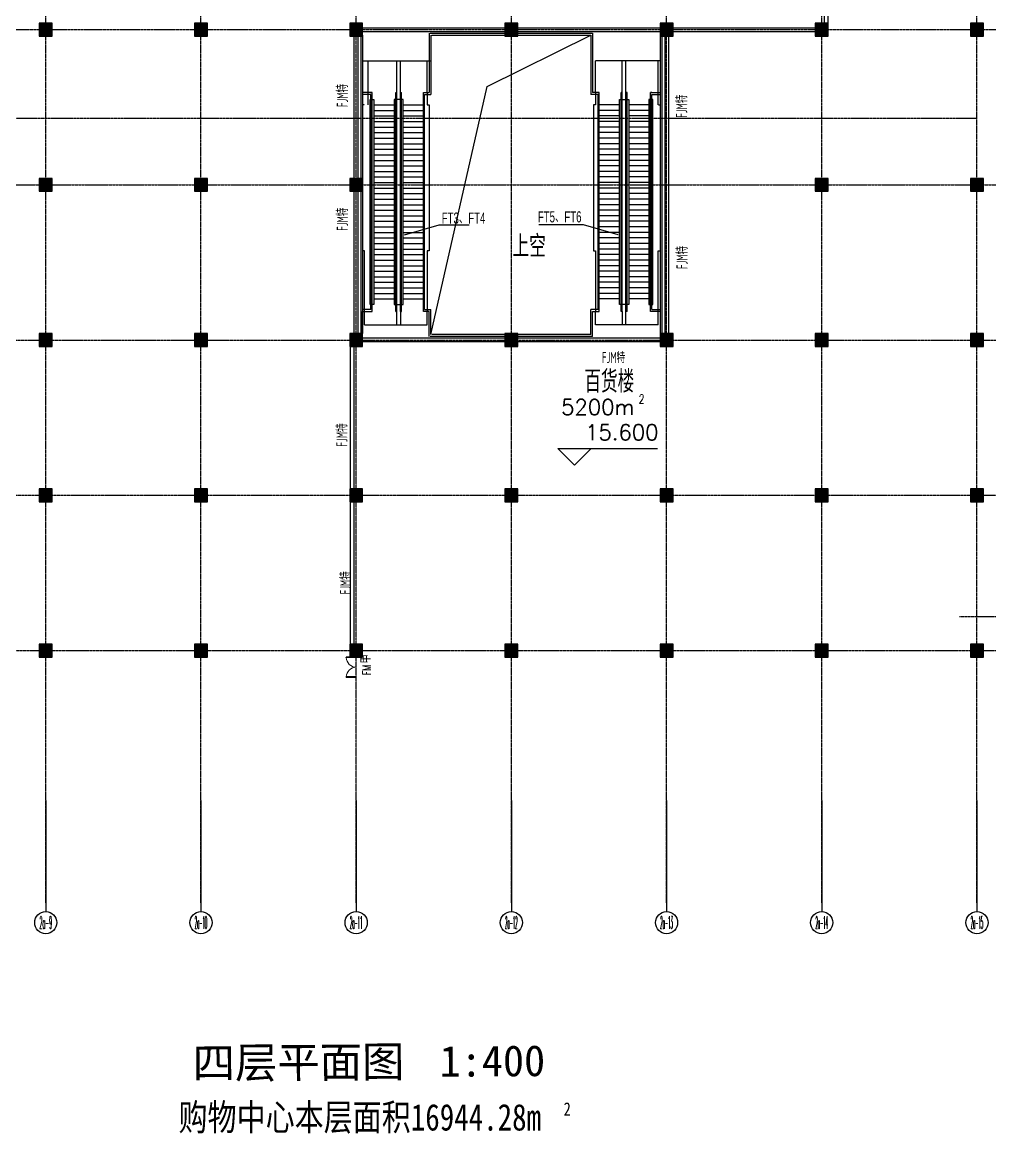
# Model space of a CAD drawing. Header units: metres. Extents: x -728143 to -282297, y 300383 to 505760.
# Drawn here: x -491884 to -439514, y 300383 to 360524 of the extents above; entities that cross this region are included whole.
import ezdxf
from ezdxf.enums import TextEntityAlignment as Align

# ---------------------------------------------------------------- set-up
doc = ezdxf.new("R2010")
doc.units = ezdxf.units.M
doc.linetypes.add('CENTER2', pattern=[2.541, 1.587, -0.318, 0.318, -0.318])
doc.linetypes.add('DASH', pattern=[0.35, 0.25, -0.1])
for name, color, linetype in [('0-图框', 7, 'Continuous'), ('AXIS', 3, 'Continuous'), ('AXIS_TEXT', 7, 'Continuous'), ('COLUMN', 2, 'Continuous'), ('DOTE', 251, 'CENTER2'), ('j-FT', 132, 'Continuous'), ('J-STAIR', 163, 'Continuous'), ('J-TEXT', 7, 'Continuous'), ('j-WINDOW_TEXT', 7, 'Continuous'), ('j-防火卷帘', 66, 'Continuous'), ('PUB_HATCH', 8, 'Continuous'), ('PUB_TEXT', 7, 'Continuous'), ('STAIR', 3, 'Continuous'), ('WINDOW', 4, 'Continuous'), ('WINDOW_TEXT', 7, 'Continuous'), ('栏杆', 6, 'Continuous')]:
    doc.layers.add(name, color=color, linetype=linetype)
doc.styles.add('_TCH_AXIS', font='COMPLEX', dxfattribs={"bigfont": 'GBCBIG'})
doc.styles.add('_TCH_DIM', font='simplex_.ttf', dxfattribs={"bigfont": 'GBCBIG'})
doc.styles.add('_TCH_WINDOW', font='SIMPLEX.shx', dxfattribs={"height": 3.5, "bigfont": 'GBCBIG.shx'})
doc.styles.add('COMPLEX', font='COMPLEX')
doc.styles.add('HZ', font='rs', dxfattribs={"width": 0.8, "bigfont": 'hztxt'})
doc.styles.add('mobin', font='ros.shx', dxfattribs={"width": 0.55, "bigfont": 'hzdf2.shx'})
doc.styles.add('宋体', font='SIMHEI.TTF')
doc.styles.add('探索者', font='tssdeng.shx', dxfattribs={"width": 0.65, "bigfont": 'tssdchn.shx'})
doc.styles.add('黑体', font='SIMHEI.TTF')

# ---------------------------------------------------------------- blocks, each defined once
blk = doc.blocks.new('_AXISO')
blk.add_circle((0, 0), 0.5)
at = {"layer": 'AXIS_TEXT', "style": 'COMPLEX', "width": 1.041667}
blk.add_attdef('A', text='', height=0.56, dxfattribs=at).set_placement((-0.25, -0.28), (0.25, -0.28), align=Align.FIT)
blk = doc.blocks.new('$DorLib2D$00000002')
at = {"color": 0}
for p, q in [((-0.5, 0), (-0.5, 0.4875)), ((-0.475, 0.4875), (-0.5, 0.4875)), ((-0.5, 0), (-0.475, 0)), ((-0.475, 0), (-0.475, 0.4875)), ((0.475, 0), (0.475, 0.4875)), ((0.475, 0.4875), (0.5, 0.4875)), ((0.5, 0), (0.475, 0)), ((0.5, 0), (0.5, 0.4875))]:
    blk.add_line(p, q, dxfattribs=at)
at = {"color": 0, "lineweight": 13}
for centre, start, end in [((-0.4875, 0), 0, 88.53072), ((0.4875, 0), 91.46928, 180)]:
    blk.add_arc(centre, 0.4875, start, end, dxfattribs=at)
blk = doc.blocks.new('_FZH')
blk.add_lwpolyline([(-0.5, -0.5), (0.5, -0.5), (0.5, 0.5), (-0.5, 0.5)], close=True)
at = {"layer": 'PUB_HATCH'}
blk.add_solid([(-0.5, -0.5), (0.5, -0.5), (-0.5, 0.5), (0.5, 0.5)], dxfattribs=at)

msp = doc.modelspace()

# ---------------------------------------------------------------- linework, layer by layer
at = {"ltscale": 4, "extrusion": (-1.1827e-23, -1.32164e-09, 1), "elevation": 0}
msp.add_lwpolyline([(-469759, 343627), (-466718, 357044), (-461109, 359827)], dxfattribs=at)
at = {"layer": 'AXIS', "extrusion": (-1.1827e-23, -1.32164e-09, 1)}
for p, q in [((-490609, 318410, 0), (-490609, 312410, 0)), ((-482209, 318410, 0), (-482209, 312410, 0)), ((-473809, 318410, 0), (-473809, 312410, 0)), ((-465409, 318410, 0), (-465409, 312410, 0)), ((-457009, 318410, 0), (-457009, 312410, 0)), ((-448609, 318410, 0), (-448609, 312410, 0)), ((-440209, 318410, 0), (-440209, 312410, 0))]:
    msp.add_line(p, q, dxfattribs=at)
at = {"layer": 'DOTE', "extrusion": (-1.1827e-23, -1.32164e-09, 1)}
for p, q in [((-473809, 312844, 0), (-473809, 385327, 0)), ((-465409, 312844, 0), (-465409, 385327, 0)), ((-457009, 312844, 0), (-457009, 385327, 0)), ((-448609, 312844, 0), (-448609, 385327, 0)), ((-440209, 312844, 0), (-440209, 385327, 0)), ((-482209, 312844, 0), (-482209, 376927, 0)), ((-490609, 312844, 0), (-490609, 368527, 0)), ((-527301, 360127, 0), (-321459, 360127, 0)), ((-532609, 355327, 0), (-440209, 355327, 0)), ((-540030, 351727, 0), (-321459, 351727, 0)), ((-541009, 343327, 0), (-321459, 343327, 0)), ((-554126, 334927, 0), (-339409, 334927, 0)), ((-441152, 328377, 0), (-319037, 328377, 0)), ((-515809, 326527, 0), (-347809, 326527, 0))]:
    msp.add_line(p, q, dxfattribs=at)
at = {"layer": 'j-FT', "linetype": 'DASH', "extrusion": (-1.1827e-23, -1.32164e-09, 1)}
for p, q in [((-473459, 358437, 0), (-469759, 358437, 0)), ((-473159, 356052, 0), (-473159, 358437, 0)), ((-471609, 356722, 0), (-471609, 358437, 0)), ((-471409, 356722, 0), (-471409, 358437, 0)), ((-469959, 356722, 0), (-469959, 358437, 0)), ((-457359, 358437, 0), (-460859, 358437, 0)), ((-460859, 356722, 0), (-460859, 358437, 0)), ((-459409, 356722, 0), (-459409, 358437, 0)), ((-459209, 356722, 0), (-459209, 358437, 0)), ((-457459, 356052, 0), (-457459, 358437, 0)), ((-473359, 356052, 0), (-473459, 356052, 0)), ((-457459, 356052, 0), (-457359, 356052, 0)), ((-471609, 344147, 0), (-471609, 344882, 0)), ((-471409, 344882, 0), (-471409, 344147, 0)), ((-459409, 344882, 0), (-459409, 344147, 0)), ((-459209, 344147, 0), (-459209, 344882, 0))]:
    msp.add_line(p, q, dxfattribs=at)
at = {"layer": 'j-FT', "linetype": 'DASH', "extrusion": (-1.1827e-23, -1.32164e-09, 1), "elevation": 0}
for points in [[(-473359, 344147), (-473359, 344147), (-473359, 344147), (-469959, 344147), (-469959, 344882)], [(-457459, 344147), (-457459, 344147), (-457459, 344147), (-460859, 344147), (-460859, 344882)]]:
    msp.add_lwpolyline(points, dxfattribs=at)
at = {"layer": 'J-STAIR', "extrusion": (-1.1827e-23, -1.32164e-09, 1), "elevation": 0}
for points in [[(-471196, 349027), (-469323, 349571), (-467699, 349571)], [(-459623, 349027), (-461496, 349571), (-463915, 349571)]]:
    msp.add_lwpolyline(points, dxfattribs=at)
at = {"layer": 'j-防火卷帘', "linetype": 'DASH', "extrusion": (-1.1827e-23, -1.32164e-09, 1)}
for p, q in [((-448459, 360427, 0), (-448459, 376927, 0)), ((-448259, 360427, 0), (-448259, 376927, 0)), ((-473909, 343677, 0), (-473909, 359777, 0)), ((-473709, 343677, 0), (-473709, 359777, 0)), ((-457109, 359777, 0), (-457109, 343677, 0)), ((-456909, 359777, 0), (-456909, 343677, 0)), ((-457359, 343427, 0), (-473459, 343427, 0)), ((-474109, 326827, 0), (-474109, 343027, 0)), ((-473909, 326827, 0), (-473909, 343027, 0)), ((-457359, 343227, 0), (-473459, 343227, 0))]:
    msp.add_line(p, q, dxfattribs=at)
at = {"layer": 'j-防火卷帘', "linetype": 'DASH', "extrusion": (-1.1827e-23, -1.32164e-09, 1), "elevation": 0}
for points in [[(-473459, 360227), (-448959, 360227)], [(-473459, 360027), (-448959, 360027)]]:
    msp.add_lwpolyline(points, dxfattribs=at)
at = {"layer": 'PUB_TEXT', "extrusion": (-1.1827e-23, -1.32164e-09, 1)}
for p, q in [((-461995, 336566, 0), (-462895, 337466, 0)), ((-462895, 337466, 0), (-457495, 337466, 0)), ((-461995, 336566, 0), (-461095, 337466, 0))]:
    msp.add_line(p, q, dxfattribs=at)
at = {"layer": 'STAIR', "extrusion": (-1.1827e-23, -1.32164e-09, 1)}
for p, q in [((-473009, 356722, 0), (-472949, 356722, 0)), ((-472949, 344882, 0), (-472949, 356722, 0)), ((-471669, 344882, 0), (-471669, 356722, 0)), ((-471669, 356722, 0), (-471609, 356722, 0)), ((-471609, 344882, 0), (-471609, 356722, 0)), ((-471409, 344882, 0), (-471409, 356722, 0)), ((-471409, 356722, 0), (-471349, 356722, 0)), ((-471349, 344882, 0), (-471349, 356722, 0)), ((-470169, 344882, 0), (-470169, 356722, 0)), ((-460649, 344882, 0), (-460649, 356722, 0)), ((-459469, 344882, 0), (-459469, 356722, 0)), ((-459409, 356722, 0), (-459469, 356722, 0)), ((-459409, 344882, 0), (-459409, 356722, 0)), ((-459209, 344882, 0), (-459209, 356722, 0)), ((-459149, 356722, 0), (-459209, 356722, 0)), ((-459149, 344882, 0), (-459149, 356722, 0)), ((-457869, 344882, 0), (-457869, 356722, 0)), ((-457809, 356722, 0), (-457869, 356722, 0)), ((-473009, 344982, 0), (-473009, 356622, 0)), ((-472859, 356052, 0), (-471759, 356052, 0)), ((-471259, 356052, 0), (-470169, 356052, 0)), ((-470109, 344982, 0), (-470109, 356622, 0)), ((-460709, 344982, 0), (-460709, 356622, 0)), ((-459559, 356052, 0), (-460649, 356052, 0)), ((-457959, 356052, 0), (-459059, 356052, 0)), ((-457809, 344982, 0), (-457809, 356622, 0)), ((-472859, 355752, 0), (-471759, 355752, 0)), ((-472859, 355452, 0), (-471759, 355452, 0)), ((-471259, 355752, 0), (-470169, 355752, 0)), ((-471259, 355452, 0), (-470169, 355452, 0)), ((-459559, 355752, 0), (-460649, 355752, 0)), ((-459559, 355452, 0), (-460649, 355452, 0)), ((-457959, 355752, 0), (-459059, 355752, 0)), ((-457959, 355452, 0), (-459059, 355452, 0)), ((-472859, 355152, 0), (-471759, 355152, 0)), ((-472859, 354852, 0), (-471759, 354852, 0)), ((-471259, 355152, 0), (-470169, 355152, 0)), ((-471259, 354852, 0), (-470169, 354852, 0)), ((-459559, 355152, 0), (-460649, 355152, 0)), ((-459559, 354852, 0), (-460649, 354852, 0)), ((-457959, 355152, 0), (-459059, 355152, 0)), ((-457959, 354852, 0), (-459059, 354852, 0)), ((-472859, 354552, 0), (-471759, 354552, 0)), ((-472859, 354252, 0), (-471759, 354252, 0)), ((-471259, 354552, 0), (-470169, 354552, 0)), ((-471259, 354252, 0), (-470169, 354252, 0)), ((-459559, 354552, 0), (-460649, 354552, 0)), ((-459559, 354252, 0), (-460649, 354252, 0)), ((-457959, 354552, 0), (-459059, 354552, 0)), ((-457959, 354252, 0), (-459059, 354252, 0)), ((-472859, 353952, 0), (-471759, 353952, 0)), ((-472859, 353652, 0), (-471759, 353652, 0)), ((-471259, 353952, 0), (-470169, 353952, 0)), ((-471259, 353652, 0), (-470169, 353652, 0)), ((-459559, 353952, 0), (-460649, 353952, 0)), ((-459559, 353652, 0), (-460649, 353652, 0)), ((-457959, 353952, 0), (-459059, 353952, 0)), ((-457959, 353652, 0), (-459059, 353652, 0)), ((-472859, 353352, 0), (-471759, 353352, 0)), ((-472859, 353052, 0), (-471759, 353052, 0)), ((-471259, 353352, 0), (-470169, 353352, 0)), ((-471259, 353052, 0), (-470169, 353052, 0)), ((-459559, 353352, 0), (-460649, 353352, 0)), ((-459559, 353052, 0), (-460649, 353052, 0)), ((-457959, 353352, 0), (-459059, 353352, 0)), ((-457959, 353052, 0), (-459059, 353052, 0)), ((-472859, 352752, 0), (-471759, 352752, 0)), ((-472859, 352452, 0), (-471759, 352452, 0)), ((-471259, 352752, 0), (-470169, 352752, 0)), ((-471259, 352452, 0), (-470169, 352452, 0)), ((-459559, 352752, 0), (-460649, 352752, 0)), ((-459559, 352452, 0), (-460649, 352452, 0)), ((-457959, 352752, 0), (-459059, 352752, 0)), ((-457959, 352452, 0), (-459059, 352452, 0)), ((-472859, 352152, 0), (-471759, 352152, 0)), ((-472859, 351852, 0), (-471759, 351852, 0)), ((-471259, 352152, 0), (-470169, 352152, 0)), ((-471259, 351852, 0), (-470169, 351852, 0)), ((-459559, 352152, 0), (-460649, 352152, 0)), ((-459559, 351852, 0), (-460649, 351852, 0)), ((-457959, 352152, 0), (-459059, 352152, 0)), ((-457959, 351852, 0), (-459059, 351852, 0)), ((-472859, 351552, 0), (-471759, 351552, 0)), ((-472859, 351252, 0), (-471759, 351252, 0)), ((-471259, 351552, 0), (-470169, 351552, 0)), ((-471259, 351252, 0), (-470169, 351252, 0)), ((-459559, 351552, 0), (-460649, 351552, 0)), ((-459559, 351252, 0), (-460649, 351252, 0)), ((-457959, 351552, 0), (-459059, 351552, 0)), ((-457959, 351252, 0), (-459059, 351252, 0)), ((-472859, 350952, 0), (-471759, 350952, 0)), ((-472859, 350652, 0), (-471759, 350652, 0)), ((-471259, 350952, 0), (-470169, 350952, 0)), ((-471259, 350652, 0), (-470169, 350652, 0)), ((-459559, 350952, 0), (-460649, 350952, 0)), ((-459559, 350652, 0), (-460649, 350652, 0)), ((-457959, 350952, 0), (-459059, 350952, 0)), ((-457959, 350652, 0), (-459059, 350652, 0)), ((-472859, 350352, 0), (-471759, 350352, 0)), ((-472859, 350052, 0), (-471759, 350052, 0)), ((-471259, 350352, 0), (-470169, 350352, 0)), ((-471259, 350052, 0), (-470169, 350052, 0)), ((-459559, 350352, 0), (-460649, 350352, 0)), ((-459559, 350052, 0), (-460649, 350052, 0)), ((-457959, 350352, 0), (-459059, 350352, 0)), ((-457959, 350052, 0), (-459059, 350052, 0)), ((-472859, 349752, 0), (-471759, 349752, 0)), ((-472859, 349452, 0), (-471759, 349452, 0)), ((-471259, 349752, 0), (-470169, 349752, 0)), ((-471259, 349452, 0), (-470169, 349452, 0)), ((-459559, 349752, 0), (-460649, 349752, 0)), ((-459559, 349452, 0), (-460649, 349452, 0)), ((-457959, 349752, 0), (-459059, 349752, 0)), ((-457959, 349452, 0), (-459059, 349452, 0)), ((-472859, 349152, 0), (-471759, 349152, 0)), ((-472859, 348852, 0), (-471759, 348852, 0)), ((-471259, 349152, 0), (-470169, 349152, 0)), ((-471259, 348852, 0), (-470169, 348852, 0)), ((-459559, 349152, 0), (-460649, 349152, 0)), ((-459559, 348852, 0), (-460649, 348852, 0)), ((-457959, 349152, 0), (-459059, 349152, 0)), ((-457959, 348852, 0), (-459059, 348852, 0)), ((-472859, 348552, 0), (-471759, 348552, 0)), ((-472859, 348252, 0), (-471759, 348252, 0)), ((-471259, 348552, 0), (-470169, 348552, 0)), ((-471259, 348252, 0), (-470169, 348252, 0)), ((-459559, 348552, 0), (-460649, 348552, 0)), ((-459559, 348252, 0), (-460649, 348252, 0)), ((-457959, 348552, 0), (-459059, 348552, 0)), ((-457959, 348252, 0), (-459059, 348252, 0)), ((-473359, 348152, 0), (-473459, 348152, 0)), ((-473359, 344147, 0), (-473359, 348152, 0)), ((-472859, 347952, 0), (-471759, 347952, 0)), ((-472859, 347652, 0), (-471759, 347652, 0)), ((-471259, 347952, 0), (-470169, 347952, 0)), ((-471259, 347652, 0), (-470169, 347652, 0)), ((-459559, 347952, 0), (-460649, 347952, 0)), ((-459559, 347652, 0), (-460649, 347652, 0)), ((-457959, 347952, 0), (-459059, 347952, 0)), ((-457959, 347652, 0), (-459059, 347652, 0)), ((-457459, 344147, 0), (-457459, 348152, 0)), ((-457459, 348152, 0), (-457359, 348152, 0)), ((-472859, 347352, 0), (-471759, 347352, 0)), ((-472859, 347052, 0), (-471759, 347052, 0)), ((-471259, 347352, 0), (-470169, 347352, 0)), ((-471259, 347052, 0), (-470169, 347052, 0)), ((-459559, 347352, 0), (-460649, 347352, 0)), ((-459559, 347052, 0), (-460649, 347052, 0)), ((-457959, 347352, 0), (-459059, 347352, 0)), ((-457959, 347052, 0), (-459059, 347052, 0)), ((-472859, 346752, 0), (-471759, 346752, 0)), ((-472859, 346452, 0), (-471759, 346452, 0)), ((-471259, 346752, 0), (-470169, 346752, 0)), ((-471259, 346452, 0), (-470169, 346452, 0)), ((-459559, 346752, 0), (-460649, 346752, 0)), ((-459559, 346452, 0), (-460649, 346452, 0)), ((-457959, 346752, 0), (-459059, 346752, 0)), ((-457959, 346452, 0), (-459059, 346452, 0)), ((-472859, 346152, 0), (-471759, 346152, 0)), ((-472859, 345852, 0), (-471759, 345852, 0)), ((-471259, 346152, 0), (-470169, 346152, 0)), ((-471259, 345852, 0), (-470169, 345852, 0)), ((-459559, 346152, 0), (-460649, 346152, 0)), ((-459559, 345852, 0), (-460649, 345852, 0)), ((-457959, 346152, 0), (-459059, 346152, 0)), ((-457959, 345852, 0), (-459059, 345852, 0)), ((-472859, 345552, 0), (-471759, 345552, 0)), ((-471259, 345552, 0), (-470169, 345552, 0)), ((-459559, 345552, 0), (-460649, 345552, 0)), ((-457959, 345552, 0), (-459059, 345552, 0)), ((-473009, 344882, 0), (-472949, 344882, 0)), ((-471669, 344882, 0), (-471609, 344882, 0)), ((-471409, 344882, 0), (-471349, 344882, 0)), ((-459409, 344882, 0), (-459469, 344882, 0)), ((-459149, 344882, 0), (-459209, 344882, 0)), ((-457809, 344882, 0), (-457869, 344882, 0))]:
    msp.add_line(p, q, dxfattribs=at)
at = {"layer": 'STAIR', "extrusion": (-1.1827e-23, -1.32164e-09, 1), "elevation": 0}
for points in [[(-469959, 356722), (-469959, 356052), (-469859, 356052), (-469859, 348152), (-469959, 348152), (-469959, 344882)], [(-460859, 356722), (-460859, 356052), (-460959, 356052), (-460959, 348152), (-460859, 348152), (-460859, 344882)]]:
    msp.add_lwpolyline(points, dxfattribs=at)
for points in [[(-473059, 356352), (-472859, 356352), (-472859, 345252), (-473059, 345252)], [(-471759, 345252), (-471259, 345252), (-471259, 356352), (-471759, 356352)], [(-459059, 345252), (-459559, 345252), (-459559, 356352), (-459059, 356352)], [(-457759, 356352), (-457959, 356352), (-457959, 345252), (-457759, 345252)]]:
    msp.add_lwpolyline(points, close=True, dxfattribs=at)
at = {"layer": '栏杆', "ltscale": 1.5, "extrusion": (-1.1827e-23, -1.32164e-09, 1)}
for p, q in [((-473559, 359827, 0), (-473559, 343677, 0)), ((-473459, 359827, 0), (-473459, 356722, 0)), ((-473459, 359827, 0), (-473459, 343677, 0)), ((-469859, 359927, 0), (-469859, 356722, 0)), ((-469809, 359927, 0), (-461009, 359927, 0)), ((-469759, 359827, 0), (-469759, 356622, 0)), ((-469709, 359827, 0), (-461109, 359827, 0)), ((-461109, 359827, 0), (-461109, 356622, 0)), ((-461009, 359927, 0), (-461009, 356722, 0)), ((-457359, 359827, 0), (-457359, 356722, 0)), ((-457359, 359827, 0), (-457359, 344882, 0)), ((-457259, 359827, 0), (-457259, 356622, 0)), ((-457259, 359827, 0), (-457259, 343677, 0)), ((-472949, 356722, 0), (-473459, 356722, 0)), ((-470169, 356722, 0), (-469859, 356722, 0)), ((-460649, 356722, 0), (-461009, 356722, 0)), ((-457869, 356722, 0), (-457359, 356722, 0)), ((-473009, 356622, 0), (-473459, 356622, 0)), ((-470109, 356622, 0), (-469759, 356622, 0)), ((-460709, 356622, 0), (-461109, 356622, 0)), ((-457809, 356622, 0), (-457359, 356622, 0)), ((-473009, 344982, 0), (-473459, 344982, 0)), ((-473459, 343677, 0), (-473459, 344882, 0)), ((-473459, 344882, 0), (-472949, 344882, 0)), ((-469859, 344882, 0), (-470169, 344882, 0)), ((-470109, 344982, 0), (-469759, 344982, 0)), ((-469859, 343527, 0), (-469859, 344882, 0)), ((-469759, 343627, 0), (-469759, 344982, 0)), ((-461109, 343627, 0), (-461109, 344982, 0)), ((-460709, 344982, 0), (-461109, 344982, 0)), ((-461009, 343527, 0), (-461009, 344882, 0)), ((-461009, 344882, 0), (-460649, 344882, 0)), ((-457359, 344882, 0), (-457869, 344882, 0)), ((-457809, 344982, 0), (-457359, 344982, 0)), ((-457359, 344882, 0), (-457359, 343677, 0)), ((-461009, 343527, 0), (-469809, 343527, 0)), ((-461109, 343627, 0), (-469709, 343627, 0))]:
    msp.add_line(p, q, dxfattribs=at)

# ---------------------------------------------------------------- block references
at = {"layer": 'AXIS', "extrusion": (-1.1827e-23, -1.32164e-09, 1)}
ref = msp.add_blockref('_AXISO', (-490609, 311810, 0), dxfattribs=dict(at, xscale=1200, yscale=1200, zscale=1200))
ref.add_attrib('A', '2a-9', dxfattribs={"layer": 'AXIS_TEXT', "ltscale": 4, "extrusion": (-1.1827e-23, -1.32164e-09, 1), "height": 678.8, "style": '_TCH_AXIS', "width": 0.2625}).set_placement((-490949, 311470, 0), (-490270, 311470, 0), align=Align.FIT)
ref = msp.add_blockref('_AXISO', (-482209, 311810, 0), dxfattribs=dict(at, xscale=1200, yscale=1200, zscale=1200))
ref.add_attrib('A', '2a-10', dxfattribs={"layer": 'AXIS_TEXT', "ltscale": 4, "extrusion": (-1.1827e-23, -1.32164e-09, 1), "height": 678.8, "style": '_TCH_AXIS', "width": 0.221053}).set_placement((-482549, 311470, 0), (-481870, 311470, 0), align=Align.FIT)
ref = msp.add_blockref('_AXISO', (-473809, 311810, 0), dxfattribs=dict(at, xscale=1200, yscale=1200, zscale=1200))
ref.add_attrib('A', '2a-11', dxfattribs={"layer": 'AXIS_TEXT', "ltscale": 4, "extrusion": (-1.1827e-23, -1.32164e-09, 1), "height": 678.8, "style": '_TCH_AXIS', "width": 0.233333}).set_placement((-474149, 311470, 0), (-473470, 311470, 0), align=Align.FIT)
ref = msp.add_blockref('_AXISO', (-465409, 311810, 0), dxfattribs=dict(at, xscale=1200, yscale=1200, zscale=1200))
ref.add_attrib('A', '2a-12', dxfattribs={"layer": 'AXIS_TEXT', "ltscale": 4, "extrusion": (-1.1827e-23, -1.32164e-09, 1), "height": 678.8, "style": '_TCH_AXIS', "width": 0.221053}).set_placement((-465749, 311470, 0), (-465070, 311470, 0), align=Align.FIT)
ref = msp.add_blockref('_AXISO', (-457009, 311810, 0), dxfattribs=dict(at, xscale=1200, yscale=1200, zscale=1200))
ref.add_attrib('A', '2a-13', dxfattribs={"layer": 'AXIS_TEXT', "ltscale": 4, "extrusion": (-1.1827e-23, -1.32164e-09, 1), "height": 678.8, "style": '_TCH_AXIS', "width": 0.221053}).set_placement((-457349, 311470, 0), (-456670, 311470, 0), align=Align.FIT)
ref = msp.add_blockref('_AXISO', (-448609, 311810, 0), dxfattribs=dict(at, xscale=1200, yscale=1200, zscale=1200))
ref.add_attrib('A', '2a-14', dxfattribs={"layer": 'AXIS_TEXT', "ltscale": 4, "extrusion": (-1.1827e-23, -1.32164e-09, 1), "height": 678.8, "style": '_TCH_AXIS', "width": 0.216495}).set_placement((-448949, 311470, 0), (-448270, 311470, 0), align=Align.FIT)
ref = msp.add_blockref('_AXISO', (-440209, 311810, 0), dxfattribs=dict(at, xscale=1200, yscale=1200, zscale=1200))
ref.add_attrib('A', '2a-15', dxfattribs={"layer": 'AXIS_TEXT', "ltscale": 4, "extrusion": (-1.1827e-23, -1.32164e-09, 1), "height": 678.8, "style": '_TCH_AXIS', "width": 0.221053}).set_placement((-440549, 311470, 0), (-439870, 311470, 0), align=Align.FIT)
at = {"layer": 'COLUMN', "extrusion": (-1.1827e-23, -1.32164e-09, 1)}
for p, xscale, yscale, zscale, rotation in [((-490609, 360127, 0), 700, 700.0000000004657, 700.0000000004657, 359.9999999999619), ((-490609, 351727, 0), 700, 700, 700, 359.9999999999238), ((-465409, 343327, 0), 700, 700.0000000004657, 700.0000000004657, 359.9999999999619), ((-448609, 334927, 0), 700.0000000004657, 700.0000000004657, 700.0000000004657, 359.9999999999619), ((-482209, 326527, 0), 700, 700, 700, 359.9999999999619), ((-465409, 326527, 0), 700, 699.9999999995343, 699.9999999995343, 359.9999999999619)]:
    msp.add_blockref('_FZH', p, dxfattribs=dict(at, xscale=xscale, yscale=yscale, zscale=zscale, rotation=rotation))
for p, xscale, yscale, zscale in [((-482209, 360127, 0), 700, 700, 700), ((-473809, 360127, 0), 700, 700, 700), ((-465409, 360127, 0), 700, 700, 700), ((-457009, 360127, 0), 700, 700, 700), ((-448609, 360127, 0), 700, 700, 700), ((-440209, 360127, 0), 700, 699.9999999995343, 699.9999999995343), ((-482209, 351727, 0), 700, 700.0000000004657, 700.0000000004657), ((-473809, 351727, 0), 700, 700, 700), ((-448609, 351727, 0), 700, 700, 700), ((-440209, 351727, 0), 700.0000000004657, 699.9999999995343, 699.9999999995343), ((-490609, 343327, 0), 700, 699.9999999995343, 699.9999999995343), ((-482209, 343327, 0), 700.0000000004657, 699.9999999995343, 699.9999999995343), ((-473809, 343327, 0), 700.0000000004657, 700.0000000004657, 700.0000000004657), ((-457009, 343327, 0), 700, 699.9999999995343, 699.9999999995343), ((-448609, 343327, 0), 700.0000000004657, 700, 700), ((-440209, 343327, 0), 700, 699.9999999995343, 699.9999999995343), ((-490609, 334927, 0), 700, 699.9999999995343, 699.9999999995343), ((-482209, 334927, 0), 700, 700, 700), ((-473809, 334927, 0), 700, 700, 700), ((-465409, 334927, 0), 700, 700, 700), ((-457009, 334927, 0), 700.0000000004657, 699.9999999995343, 699.9999999995343), ((-440209, 334927, 0), 700, 699.9999999995343, 699.9999999995343), ((-490609, 326527, 0), 700, 700, 700), ((-473809, 326527, 0), 700, 699.9999999995343, 699.9999999995343), ((-457009, 326527, 0), 700, 700, 700), ((-448609, 326527, 0), 700, 700, 700), ((-440209, 326527, 0), 700, 700, 700)]:
    msp.add_blockref('_FZH', p, dxfattribs=dict(at, xscale=xscale, yscale=yscale, zscale=zscale))
at = {"layer": 'WINDOW', "extrusion": (-1.1827e-23, -1.32164e-09, 1), "xscale": -1100.000000000073, "yscale": 1100, "zscale": -1100, "rotation": 89.99997911941921}
msp.add_blockref('$DorLib2D$00000002', (-473809, 325627, 0), dxfattribs=at)

# ---------------------------------------------------------------- texts
at = {"layer": '0-图框', "color": 3, "extrusion": (-1.1827e-23, -1.32164e-09, 1), "style": '宋体', "width": 0.8}
for s, height, p in [('购物中心本层面积16944.28m ', 1440, (-483423, 300558, 0)), ('2', 720, (-462582, 301364, 0))]:
    msp.add_text(s, height=height, dxfattribs=at).set_placement(p)
at = {"layer": 'J-TEXT', "extrusion": (-1.1827e-23, -1.32164e-09, 1), "style": 'mobin', "width": 0.65}
for s, p in [('FT3、FT4', (-469177, 349627, 0)), ('FT5、FT6', (-463975, 349695, 0))]:
    msp.add_text(s, height=600, dxfattribs=at).set_placement(p)
at = {"layer": 'j-WINDOW_TEXT', "color": 150, "extrusion": (-1.1827e-23, -1.32164e-09, 1), "style": '探索者', "width": 0.6}
for p in [(-474255, 355928, 0), (-455891, 355355, 0), (-474255, 349238, 0), (-455870, 347166, 0), (-474282, 337565, 0), (-474082, 329562, 0)]:
    msp.add_text('FJM特', height=600, rotation=90, dxfattribs=at).set_placement(p)
msp.add_text('FJM特', height=600, dxfattribs=at).set_placement((-460502, 342078, 0))
at = {"layer": 'PUB_TEXT', "extrusion": (-1.1827e-23, -1.32164e-09, 1), "style": 'HZ', "width": 0.75}
for s, p in [('上空', (-465342, 347804, 0)), ('百货楼', (-461459, 340485, 0))]:
    msp.add_text(s, height=1200, dxfattribs=at).set_placement(p)
at = {"layer": 'PUB_TEXT', "extrusion": (-1.1827e-23, -1.32164e-09, 1), "style": '_TCH_DIM'}
for s, p in [('5200m', (-462719, 339279, 0)), ('15.600', (-461418, 337916, 0))]:
    msp.add_text(s, height=842.9, dxfattribs=at).set_placement(p)
at = {"layer": 'PUB_TEXT', "extrusion": (-1.1827e-23, -1.32164e-09, 1), "style": 'HZ', "width": 0.75}
msp.add_text('2', height=480, rotation=0, dxfattribs=at).set_placement((-458513, 339899, 0))
at = {"layer": 'PUB_TEXT', "extrusion": (-1.1827e-23, -1.32164e-09, 1), "style": '黑体'}
for s, p in [('四层平面图', (-482655, 303375, 0)), ('1:400', (-469289, 303466, 0))]:
    msp.add_text(s, height=1680.4, rotation=0.38967, dxfattribs=at).set_placement(p)
at = {"layer": 'WINDOW_TEXT', "extrusion": (-1.1827e-23, -1.32164e-09, 1), "style": '_TCH_WINDOW'}
msp.add_text('甲', height=506, rotation=89.99998, dxfattribs=at).set_placement((-473022, 325827, 0))
at = {"layer": 'WINDOW_TEXT', "extrusion": (-1.1827e-23, -1.32164e-09, 1), "style": '_TCH_WINDOW', "width": 0.705882}
msp.add_text('FM', height=446.2, rotation=89.99998, dxfattribs=at).set_placement((-473022, 325197, 0))

doc.saveas('drawing.dxf')
